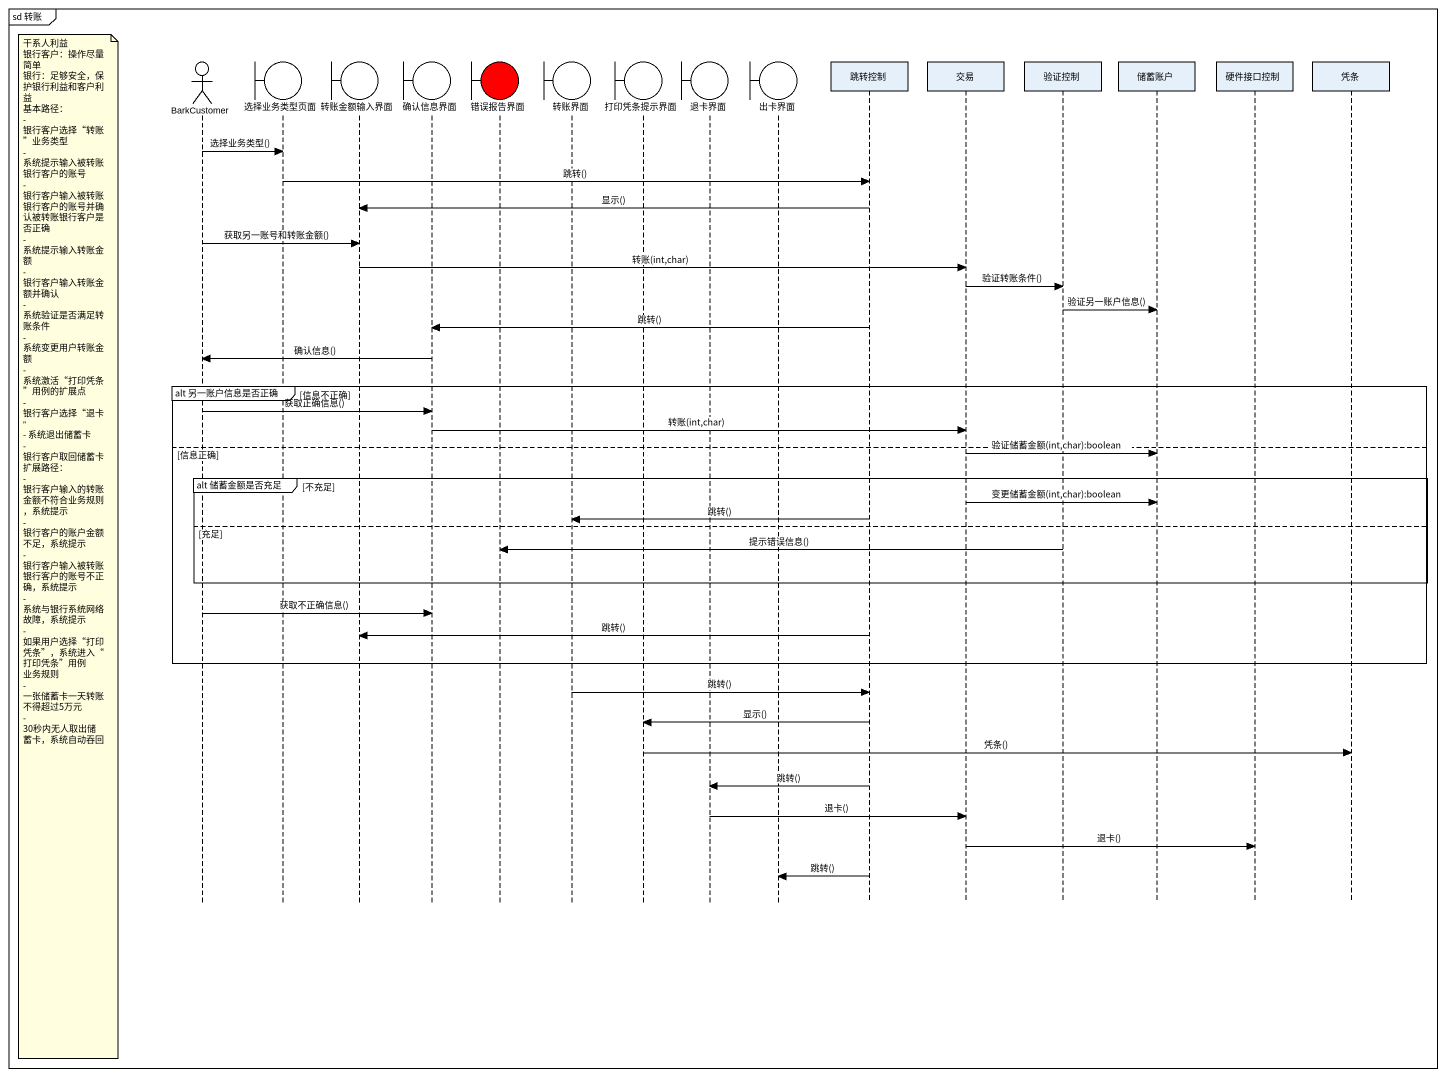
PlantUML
@startuml
mainframe sd 转账
hide footbox
actor BarkCustomer
boundary 选择业务类型页面
boundary 转账金额输入界面
boundary 确认信息界面
boundary 错误报告界面 #FF0000
boundary 转账界面
boundary 打印凭条提示界面
boundary 退卡界面
boundary 出卡界面
participant 跳转控制
participant 交易
participant 验证控制
participant 储蓄账户
participant 硬件接口控制
participant 凭条

BarkCustomer -> 选择业务类型页面 : 选择业务类型()
选择业务类型页面 -> 跳转控制 : 跳转()
跳转控制 -> 转账金额输入界面 : 显示()
BarkCustomer -> 转账金额输入界面 : 获取另一账号和转账金额()
转账金额输入界面 -> 交易 : 转账(int,char)
交易 -> 验证控制 : 验证转账条件()
验证控制 -> 储蓄账户 : 验证另一账户信息()
跳转控制 -> 确认信息界面 : 跳转()
确认信息界面 -> BarkCustomer : 确认信息()
group alt 另一账户信息是否正确 [信息不正确]
  BarkCustomer -> 确认信息界面 : 获取正确信息()
  确认信息界面 -> 交易 : 转账(int,char)
else 信息正确
  交易 -> 储蓄账户 : 验证储蓄金额(int,char):boolean
  group alt 储蓄金额是否充足 [不充足]
    交易 -> 储蓄账户 : 变更储蓄金额(int,char):boolean
    跳转控制 -> 转账界面 : 跳转()
  else 充足
    note left of BarkCustomer
      干系人利益
      银行客户：操作尽量简单
      银行：足够安全，保护银行利益和客户利益
      基本路径：
      - 银行客户选择“转账”业务类型
      - 系统提示输入被转账银行客户的账号
      - 银行客户输入被转账银行客户的账号并确认被转账银行客户是否正确
      - 系统提示输入转账金额
      - 银行客户输入转账金额并确认
      - 系统验证是否满足转账条件
      - 系统变更用户转账金额
      - 系统激活“打印凭条”用例的扩展点
      - 银行客户选择“退卡”
      - 系统退出储蓄卡
      - 银行客户取回储蓄卡
      扩展路径：
      - 银行客户输入的转账金额不符合业务规则，系统提示
      - 银行客户的账户金额不足，系统提示
      - 银行客户输入被转账银行客户的账号不正确，系统提示
      - 系统与银行系统网络故障，系统提示
      - 如果用户选择“打印凭条”，系统进入“打印凭条”用例
      业务规则
      - 一张储蓄卡一天转账不得超过5万元
      - 30秒内无人取出储蓄卡，系统自动吞回
    end note
    验证控制 -> 错误报告界面 : 提示错误信息()
  end
  BarkCustomer -> 确认信息界面 : 获取不正确信息()
  跳转控制 -> 转账金额输入界面 : 跳转()
end
转账界面 -> 跳转控制 : 跳转()
跳转控制 -> 打印凭条提示界面 : 显示()
打印凭条提示界面 -> 凭条 : 凭条()
跳转控制 -> 退卡界面 : 跳转()
退卡界面 -> 交易 : 退卡()
交易 -> 硬件接口控制 : 退卡()
跳转控制 -> 出卡界面 : 跳转()
@enduml
